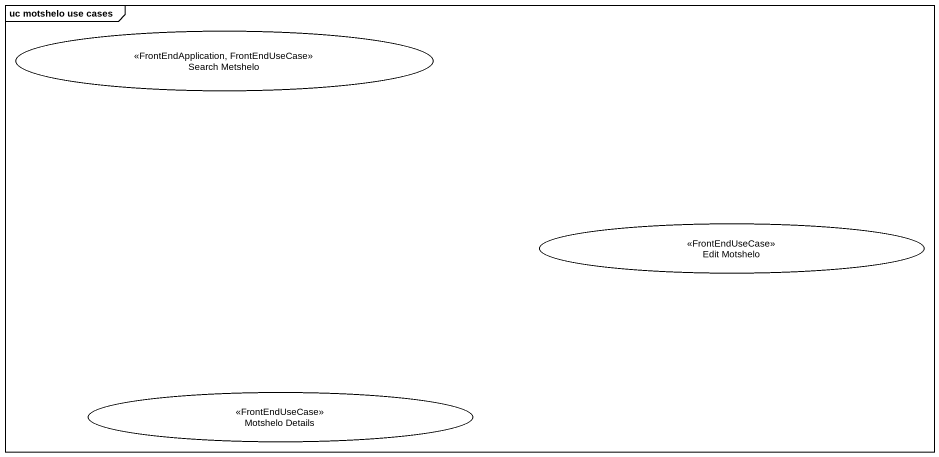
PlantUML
@startuml
mainframe uc motshelo use cases
usecase "Search Metshelo" as Search_Metshelo <<FrontEndApplication, FrontEndUseCase>>
usecase "Edit Motshelo" as Edit_Motshelo <<FrontEndUseCase>>
usecase "Motshelo Details" as Motshelo_Details <<FrontEndUseCase>>
@enduml
